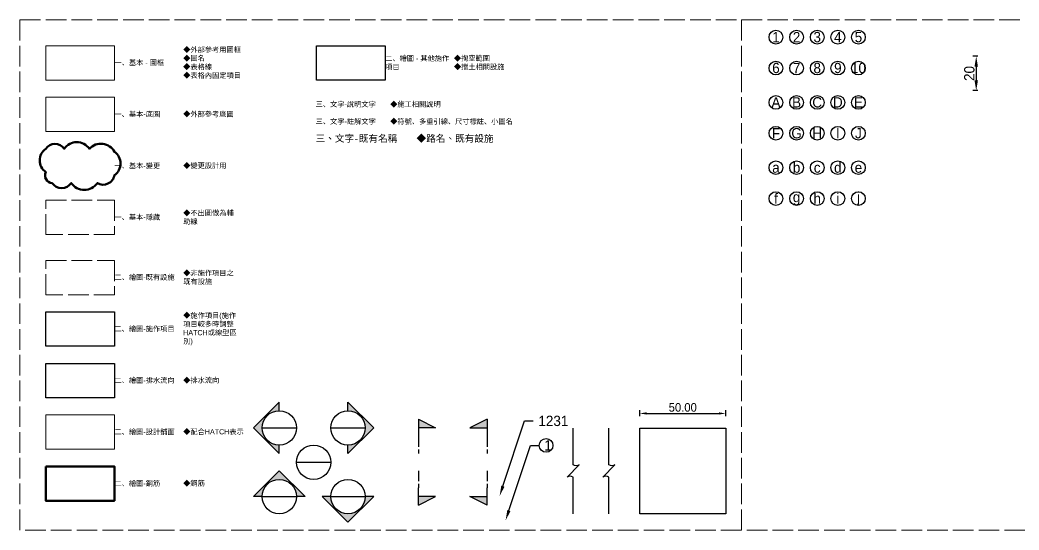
# Model space of a CAD drawing. Extents: x -2931 to 4779, y -2120 to 304.
# Drawn here: x 1044 to 1625, y 7 to 304 of the extents above; entities that cross this region are included whole.
import ezdxf
from ezdxf import colors
from ezdxf.entities.mleader import LeaderData, LeaderLine
from ezdxf.math import Vec2, Vec3

# ---------------------------------------------------------------- set-up
doc = ezdxf.new("R2010")
doc.units = 0
doc.header["$MEASUREMENT"] = 0
doc.linetypes.add('ACAD_ISO02W100', pattern=[15, 12, -3])
for name, color, linetype, lineweight in [('一、1.基本-圖框', 7, 'Continuous', 20), ('一、2.基本-底圖', 8, 'Continuous', 20), ('一、3.基本-變更', 1, 'Continuous', 50), ('二、1.繪圖-既有設施', 8, 'Continuous', 20), ('二、2.繪圖-施作項目', 181, 'Continuous', 30), ('二、3.繪圖-排水流向', 170, 'Continuous', 30), ('二、4.繪圖-設計鋪面', 40, 'Continuous', 20), ('二、5.繪圖-鋼筋', 60, 'Continuous', 50), ('二、6.繪圖-其他施作項目', 35, 'Continuous', 30)]:
    doc.layers.add(name, color=color, linetype=linetype, lineweight=lineweight)
doc.layers.add('一、4.基本-隱藏', color=9, linetype='ACAD_ISO02W100', lineweight=20, plot=False)
for name, color, linetype in [('三、1.文字-說明文字', 2, 'Continuous'), ('三、3.文字-註解文字', 2, 'Continuous'), ('三、4.文字-既有名稱', 8, 'Continuous')]:
    doc.layers.add(name, color=color, linetype=linetype)
doc.styles.add('既有名稱', font='kaiu.ttf', dxfattribs={"height": 4})
doc.styles.add('註解文字', font='MS PGothic.ttf', dxfattribs={"height": 5})
doc.styles.add('註解文字(詳圖)', font='MS PGothic.ttf', dxfattribs={"height": 6})
doc.styles.add('說明文字', font='MS PGothic.ttf', dxfattribs={"height": 3})
doc.dimstyles.new('註解文字', dxfattribs={"dimtxt": 5, "dimasz": 4, "dimexe": 2, "dimexo": 2.5, "dimgap": 1, "dimtad": 2, "dimzin": 0, "dimdsep": 46, "dimtxsty": '註解文字', "dimcen": 0.1, "dimclrd": 256, "dimclre": 256, "dimclrt": 256, "dimadec": 0, "dimazin": 0, "dimtfac": 1, "dimtofl": 0, "dimtmove": 0, "dimatfit": 3, "dimfxl": 1.5, "dimfxlon": 1, "dimtolj": 1, "dimtzin": 0, "dimlwd": -1, "dimlwe": -1, "dimarcsym": 1})
doc.dimstyles.new('註解文字(詳圖)', dxfattribs={"dimtxt": 6, "dimasz": 6, "dimexe": 2, "dimexo": 5, "dimgap": 1, "dimtad": 2, "dimzin": 0, "dimdsep": 46, "dimtxsty": '註解文字(詳圖)', "dimcen": 0.1, "dimclrd": 256, "dimclre": 256, "dimclrt": 256, "dimadec": 0, "dimazin": 0, "dimtfac": 1, "dimtofl": 0, "dimtmove": 0, "dimatfit": 3, "dimfxl": 1, "dimfxlon": 1, "dimtolj": 1, "dimtzin": 0, "dimlwd": -1, "dimlwe": -1, "dimarcsym": 1})

# ---------------------------------------------------------------- blocks, each defined once
blk = doc.blocks.new('*D1')
at = {"layer": 'Defpoints', "color": 0, "transparency": 16777216}
for p in [(1454.62, 74.42), (1404.62, 65.9), (1454.62, 65.9)]:
    blk.add_point(p, dxfattribs=at)
at = {"layer": '三、3.文字-註解文字', "transparency": 16777216}
for p, q in [((1404.62, 72.92), (1404.62, 76.42)), ((1454.62, 72.92), (1454.62, 76.42)), ((1408.62, 74.42), (1450.62, 74.42))]:
    blk.add_line(p, q, dxfattribs=at)
for points in [[(1408.62, 75.09), (1408.62, 73.76), (1404.62, 74.42)], [(1450.62, 75.09), (1450.62, 73.76), (1454.62, 74.42)]]:
    blk.add_solid(points, dxfattribs=at)
at = {"layer": '三、3.文字-註解文字', "transparency": 16777216, "insert": (1429.62, 77.92), "char_height": 5, "attachment_point": 5, "style": '註解文字'}
blk.add_mtext('\\A1;50.00', dxfattribs=at)
blk = doc.blocks.new('*D38')
at = {"layer": 'Defpoints', "color": 0, "transparency": 16777216}
for p in [(1620.43, 282.38), (1600.43, 262.38), (1620.43, 262.38)]:
    blk.add_point(p, dxfattribs=at)
at = {"layer": '三、3.文字-註解文字', "transparency": 16777216}
for p, q in [((1601.43, 282.38), (1598.43, 282.38)), ((1600.43, 276.38), (1600.43, 268.38)), ((1601.43, 262.38), (1598.43, 262.38))]:
    blk.add_line(p, q, dxfattribs=at)
for points in [[(1599.43, 276.38), (1601.43, 276.38), (1600.43, 282.38)], [(1599.43, 268.38), (1601.43, 268.38), (1600.43, 262.38)]]:
    blk.add_solid(points, dxfattribs=at)
at = {"layer": '三、3.文字-註解文字', "transparency": 16777216, "insert": (1596.43, 272.38), "char_height": 6, "attachment_point": 5, "rotation": 90, "style": '註解文字(詳圖)'}
blk.add_mtext('\\A1;20', dxfattribs=at)

msp = doc.modelspace()

# ---------------------------------------------------------------- hatches: boundary and pattern name
at = {"layer": '三、3.文字-註解文字'}
h = msp.add_hatch(color=256, dxfattribs=at)
h.dxf.hatch_style = 1
h.paths.add_polyline_path([(1194.775, 81.02), (1179.775, 66.02), (1194.775, 51.02), (1194.775, 56.02, -0.4142136), (1184.775, 66.02, -0.4142136), (1194.775, 76.02)])
h = msp.add_hatch(color=256, dxfattribs=at)
h.dxf.hatch_style = 1
h.paths.add_polyline_path([(1234.775, 81.02), (1234.775, 76.02, -0.4142136), (1244.775, 66.02, -0.4142136), (1234.775, 56.02), (1234.775, 51.02), (1249.775, 66.02)])
h = msp.add_hatch(color=256, dxfattribs=at)
h.dxf.hatch_style = 1
h.paths.add_polyline_path([(1285.718, 66.02), (1275.718, 71.02), (1275.718, 66.02)])
h = msp.add_hatch(color=256, dxfattribs=at)
h.dxf.hatch_style = 1
h.paths.add_polyline_path([(1315.718, 66.02), (1315.718, 71.02), (1305.718, 66.02)])
h = msp.add_hatch(color=256, dxfattribs=at)
h.dxf.hatch_style = 1
h.paths.add_polyline_path([(1204.775, 26.02), (1209.775, 26.02), (1194.775, 41.02), (1179.775, 26.02), (1184.775, 26.02, -1)])
h = msp.add_hatch(color=256, dxfattribs=at)
h.dxf.hatch_style = 1
h.paths.add_polyline_path([(1224.775, 26.02), (1219.775, 26.02), (1234.775, 11.02), (1249.775, 26.02), (1244.775, 26.02, -1)])
h = msp.add_hatch(color=256, dxfattribs=at)
h.dxf.hatch_style = 1
h.paths.add_polyline_path([(1285.718, 26.02), (1275.718, 26.02), (1275.718, 20.994)])
h = msp.add_hatch(color=256, dxfattribs=at)
h.dxf.hatch_style = 1
h.paths.add_polyline_path([(1305.718, 26.02), (1315.718, 21.02), (1315.718, 26.02)])

# ---------------------------------------------------------------- linework, layer by layer
at = {"layer": '一、1.基本-圖框'}
msp.add_lwpolyline([(1058.868, 288.536), (1098.868, 288.536), (1098.868, 268.536), (1058.868, 268.536)], close=True, dxfattribs=at)
at = {"layer": '一、2.基本-底圖'}
msp.add_lwpolyline([(1058.868, 258.536), (1098.868, 258.536), (1098.868, 238.536), (1058.868, 238.536)], close=True, dxfattribs=at)
at = {"layer": '一、3.基本-變更'}
msp.add_lwpolyline([(1058.868, 228.536, 0.5205671), (1058.868, 215.008, 0.5205671), (1062.587, 208.536, 0.5205671), (1073.683, 208.536, 0.5205671), (1088.912, 208.536, 0.5205671), (1098.868, 213.133, 0.5205671), (1098.868, 226.707, 0.5205671), (1084.279, 228.536, 0.5205671), (1069.596, 228.536, 0.5205671)], format="xyb", close=True, dxfattribs=at)
at = {"layer": '一、4.基本-隱藏'}
for points in [[(1043.868, 303.536), (1463.868, 303.536), (1463.868, 6.536), (1043.868, 6.536)], [(1463.868, 303.536), (1883.868, 303.536), (1883.868, 6.536), (1463.868, 6.536)], [(1058.868, 198.536), (1098.868, 198.536), (1098.868, 178.536), (1058.868, 178.536)]]:
    msp.add_lwpolyline(points, close=True, dxfattribs=at)
at = {"layer": '三、3.文字-註解文字'}
for points in [[(1194.775, 76.02), (1194.775, 81.02), (1179.775, 66.02), (1194.775, 51.02), (1194.775, 56.02)], [(1234.775, 76.02), (1234.775, 81.02), (1249.775, 66.02), (1234.775, 51.02), (1234.775, 56.02)], [(1275.718, 71.02), (1275.718, 61.02)], [(1275.718, 71.02), (1285.718, 66.02), (1275.718, 66.02)], [(1315.718, 71.02), (1305.718, 66.02), (1315.718, 66.02)], [(1315.718, 71.02), (1315.718, 61.02)], [(1184.775, 66.02), (1204.775, 66.02)], [(1224.775, 66.02), (1244.775, 66.02)], [(1184.775, 26.02), (1179.775, 26.02), (1194.775, 41.02), (1209.775, 26.02), (1204.775, 26.02)], [(1204.775, 46.02), (1224.775, 46.02)], [(1275.718, 21.02), (1275.718, 31.02)], [(1315.718, 21.02), (1315.718, 31.02)], [(1184.775, 26.02), (1204.775, 26.02)], [(1224.775, 26.02), (1219.775, 26.02), (1234.775, 11.02), (1249.775, 26.02), (1244.775, 26.02)], [(1224.775, 26.02), (1244.775, 26.02)], [(1275.771, 21.02), (1285.718, 26.02), (1275.718, 26.02)], [(1315.718, 21.02), (1305.718, 26.02), (1315.718, 26.02)]]:
    msp.add_lwpolyline(points, dxfattribs=at)
for points in [[(1365.812, 15.893), (1365.812, 37.358, 0.2828427), (1362.277, 37.358), (1369.348, 44.429, -0.2828427), (1365.812, 44.429), (1365.812, 65.893)], [(1386.633, 15.893), (1386.633, 37.358, 0.2828427), (1383.098, 37.358), (1390.169, 44.429, -0.2828427), (1386.633, 44.429), (1386.633, 65.893)]]:
    msp.add_lwpolyline(points, format="xyb", dxfattribs=at)
at = {"layer": '三、3.文字-註解文字', "linetype": 'ACAD_ISO02W100', "ltscale": 0.5}
for points in [[(1275.718, 61.02), (1275.718, 51.02)], [(1315.718, 61.02), (1315.718, 51.02)], [(1275.718, 41.02), (1275.718, 31.02)], [(1315.718, 41.02), (1315.718, 31.02)]]:
    msp.add_lwpolyline(points, dxfattribs=at)
at = {"layer": '三、3.文字-註解文字'}
for centre, radius in [((1483.868, 293.536), 4), ((1495.868, 293.536), 4), ((1507.868, 293.536), 4), ((1519.868, 293.536), 4), ((1531.868, 293.536), 4), ((1483.868, 275.536), 4), ((1495.868, 275.536), 4), ((1507.868, 275.536), 4), ((1519.868, 275.536), 4), ((1531.868, 275.536), 4), ((1483.868, 255.536), 4), ((1495.868, 255.536), 4), ((1507.868, 255.536), 4), ((1519.868, 255.536), 4), ((1531.868, 255.536), 4), ((1483.868, 237.536), 4), ((1495.868, 237.536), 4), ((1507.868, 237.536), 4), ((1519.868, 237.536), 4), ((1531.868, 237.536), 4), ((1483.868, 217.536), 4), ((1495.868, 217.536), 4), ((1507.868, 217.536), 4), ((1519.868, 217.536), 4), ((1531.868, 217.536), 4), ((1483.868, 199.536), 4), ((1495.868, 199.536), 4), ((1507.868, 199.536), 4), ((1519.868, 199.536), 4), ((1531.868, 199.536), 4), ((1194.775, 66.02), 10), ((1234.775, 66.02), 10), ((1350.056, 55.844), 4), ((1214.775, 46.02), 10), ((1194.775, 26.02), 10), ((1234.775, 26.02), 10)]:
    msp.add_circle(centre, radius, dxfattribs=at)
at = {"layer": '二、1.繪圖-既有設施', "linetype": 'ACAD_ISO02W100'}
msp.add_lwpolyline([(1058.868, 163.536), (1098.868, 163.536), (1098.868, 143.536), (1058.868, 143.536)], close=True, dxfattribs=at)
at = {"layer": '二、2.繪圖-施作項目'}
for points in [[(1058.868, 133.536), (1098.868, 133.536), (1098.868, 113.536), (1058.868, 113.536)], [(1404.619, 65.903), (1454.619, 65.903), (1454.619, 15.903), (1404.619, 15.903)]]:
    msp.add_lwpolyline(points, close=True, dxfattribs=at)
at = {"layer": '二、3.繪圖-排水流向'}
msp.add_lwpolyline([(1058.868, 103.536), (1098.868, 103.536), (1098.868, 83.536), (1058.868, 83.536)], close=True, dxfattribs=at)
at = {"layer": '二、4.繪圖-設計鋪面'}
msp.add_lwpolyline([(1058.868, 73.536), (1098.868, 73.536), (1098.868, 53.536), (1058.868, 53.536)], close=True, dxfattribs=at)
at = {"layer": '二、5.繪圖-鋼筋'}
msp.add_lwpolyline([(1058.868, 43.536), (1098.868, 43.536), (1098.868, 23.536), (1058.868, 23.536)], close=True, dxfattribs=at)
at = {"layer": '二、6.繪圖-其他施作項目'}
msp.add_lwpolyline([(1216.419, 288.536), (1256.419, 288.536), (1256.419, 268.536), (1216.419, 268.536)], close=True, dxfattribs=at)

# ---------------------------------------------------------------- texts
at = {"layer": '一、1.基本-圖框', "char_height": 3, "attachment_point": 4, "style": '說明文字'}
for s, width, gutter_width, insert in [('{\\fMS PGothic|b0|i0|c128|p34;◆外部參考用圖框\\P◆圖名\\P◆表格}線\\P{\\fMS PGothic|b0|i0|c128|p34;◆}表格{\\fPMingLiU|b0|i0|c136|p18;內}固定項目', 35.80343, 15, (1138.868, 278.536)), ('{\\fMS PGothic|b0|i0|c128|p34;一、基本 - 圖框}', 37.92475, 1, (1098.868, 278.536))]:
    msp.add_mtext_dynamic_manual_height_columns(s, width=width, gutter_width=gutter_width, heights=[0], dxfattribs=dict(at, insert=insert))
at = {"layer": '一、2.基本-底圖', "char_height": 3, "attachment_point": 4, "style": '說明文字'}
for s, width, insert in [('{\\fMS PGothic|b0|i0|c128|p34;一、基本-底圖}', 35.05604, (1098.868, 248.536)), ('{\\fMS PGothic|b0|i0|c128|p34;◆外部參考底圖}', 31.67132, (1138.868, 248.536))]:
    msp.add_mtext_dynamic_manual_height_columns(s, width=width, gutter_width=15, heights=[0], dxfattribs=dict(at, insert=insert))
at = {"layer": '一、3.基本-變更', "char_height": 3, "attachment_point": 4, "style": '說明文字'}
for s, width, insert in [('{\\fMS PGothic|b0|i0|c128|p34;一、基本-變更}', 35.53957, (1098.868, 218.536)), ('{\\fMS PGothic|b0|i0|c128|p34;◆變更設計用}', 26.23159, (1138.868, 218.536))]:
    msp.add_mtext_dynamic_manual_height_columns(s, width=width, gutter_width=15, heights=[0], dxfattribs=dict(at, insert=insert))
at = {"layer": '一、4.基本-隱藏', "char_height": 3, "attachment_point": 4, "style": '說明文字'}
for s, width, insert in [('{\\fMS PGothic|b0|i0|c128|p34;◆不出圖做為輔助線}', 32.64664, (1138.868, 188.536)), ('{\\fMS PGothic|b0|i0|c128|p34;一、基本-隱藏}', 42.51711, (1098.868, 188.536))]:
    msp.add_mtext_dynamic_manual_height_columns(s, width=width, gutter_width=15, heights=[0], dxfattribs=dict(at, insert=insert))
at = {"layer": '三、1.文字-說明文字', "insert": (1215.95, 254.243), "char_height": 3, "attachment_point": 4, "style": '說明文字'}
msp.add_mtext_dynamic_manual_height_columns('{\\fMS PGothic|b0|i0|c128|p34;三、文字-\\fPMingLiU|b0|i0|c136|p18;說\\fMS PGothic|b0|i0|c128|p34;明文字\u3000\u3000◆}施工相關{\\fPMingLiU|b0|i0|c136|p18;說}明', width=109.18856, gutter_width=15, heights=[0], dxfattribs=at)
at = {"layer": '三、3.文字-註解文字'}
for s, width, gutter_width, insert, char_height, attachment_point, style in [('2', 8.38231, 30, (1495.868, 293.536), 6, 5, '註解文字(詳圖)'), ('3', 8.38231, 30, (1507.868, 293.536), 6, 5, '註解文字(詳圖)'), ('5', 8.38231, 30, (1531.868, 293.536), 6, 5, '註解文字(詳圖)'), ('1', 8.38231, 30, (1483.868, 293.536), 6, 5, '註解文字(詳圖)'), ('4', 8.38231, 30, (1519.868, 293.536), 6, 5, '註解文字(詳圖)'), ('6', 8.38231, 30, (1483.868, 275.536), 6, 5, '註解文字(詳圖)'), ('7', 8.38231, 30, (1495.868, 275.536), 6, 5, '註解文字(詳圖)'), ('8', 8.38231, 30, (1507.868, 275.536), 6, 5, '註解文字(詳圖)'), ('9', 8.38231, 30, (1519.868, 275.536), 6, 5, '註解文字(詳圖)'), ('10', 8.38231, 30, (1531.868, 275.536), 6, 5, '註解文字(詳圖)'), ('A', 8.38231, 30, (1483.868, 255.536), 6, 5, '註解文字(詳圖)'), ('B', 8.38231, 30, (1495.868, 255.536), 6, 5, '註解文字(詳圖)'), ('C', 8.38231, 30, (1507.868, 255.536), 6, 5, '註解文字(詳圖)'), ('D', 8.38231, 30, (1519.868, 255.536), 6, 5, '註解文字(詳圖)'), ('E', 8.38231, 30, (1531.868, 255.536), 6, 5, '註解文字(詳圖)'), ('{\\fMS PGothic|b0|i0|c128|p34;三、文字-註解文字\u3000\u3000◆符號、多重引線、尺寸標註、小圖名}', 110.73428, 15, (1215.95, 244.243), 3, 4, '說明文字'), ('F', 8.38231, 30, (1483.868, 237.536), 6, 5, '註解文字(詳圖)'), ('G', 8.38231, 30, (1495.868, 237.536), 6, 5, '註解文字(詳圖)'), ('H', 8.38231, 30, (1507.868, 237.536), 6, 5, '註解文字(詳圖)'), ('I', 8.38231, 30, (1519.868, 237.536), 6, 5, '註解文字(詳圖)'), ('J', 8.38231, 30, (1531.868, 237.536), 6, 5, '註解文字(詳圖)'), ('a', 8.38231, 30, (1483.868, 217.536), 6, 5, '註解文字(詳圖)'), ('b', 8.38231, 30, (1495.868, 217.536), 6, 5, '註解文字(詳圖)'), ('c', 8.38231, 30, (1507.868, 217.536), 6, 5, '註解文字(詳圖)'), ('d', 8.38231, 30, (1519.868, 217.536), 6, 5, '註解文字(詳圖)'), ('e', 8.38231, 30, (1531.868, 217.536), 6, 5, '註解文字(詳圖)'), ('j', 8.38231, 30, (1531.868, 199.536), 6, 5, '註解文字(詳圖)'), ('f', 8.38231, 30, (1483.868, 199.536), 6, 5, '註解文字(詳圖)'), ('g', 8.38231, 30, (1495.868, 199.536), 6, 5, '註解文字(詳圖)'), ('h', 8.38231, 30, (1507.868, 199.536), 6, 5, '註解文字(詳圖)'), ('i', 8.38231, 30, (1519.868, 199.536), 6, 5, '註解文字(詳圖)')]:
    msp.add_mtext_dynamic_manual_height_columns(s, width=width, gutter_width=gutter_width, heights=[0], dxfattribs=dict(at, insert=insert, char_height=char_height, attachment_point=attachment_point, style=style))
at = {"layer": '三、4.文字-既有名稱', "insert": (1215.95, 234.243), "char_height": 4, "attachment_point": 4, "style": '既有名稱'}
msp.add_mtext_dynamic_manual_height_columns('三、文字-既有名稱\u3000\u3000◆路名、既有設施', width=104.31543, gutter_width=20, heights=[0], dxfattribs=at)
at = {"layer": '二、1.繪圖-既有設施', "char_height": 3, "attachment_point": 4, "style": '說明文字'}
for s, width, insert in [('{\\fMS PGothic|b0|i0|c128|p34;◆非施作項目之既有設施}', 32.59781, (1138.868, 153.536)), ('{\\fMS PGothic|b0|i0|c128|p34;二、繪圖-既有設施}', 38.83369, (1098.868, 153.536))]:
    msp.add_mtext_dynamic_manual_height_columns(s, width=width, gutter_width=15, heights=[0], dxfattribs=dict(at, insert=insert))
at = {"layer": '二、2.繪圖-施作項目', "char_height": 3, "attachment_point": 4, "style": '說明文字'}
for s, width, insert in [('{\\fMS PGothic|b0|i0|c128|p34;◆施作項目(施作項目較多時調整HATCH或線型區別)}', 32.66801, (1138.868, 123.536)), ('{\\fMS PGothic|b0|i0|c128|p34;二、繪圖-施作項目}', 45.60771, (1098.868, 123.536))]:
    msp.add_mtext_dynamic_manual_height_columns(s, width=width, gutter_width=15, heights=[0], dxfattribs=dict(at, insert=insert))
at = {"layer": '二、3.繪圖-排水流向', "char_height": 3, "attachment_point": 4, "style": '說明文字'}
for s, width, insert in [('二、繪圖-排水流向', 66.83656, (1098.868, 93.536)), ('{\\fMS PGothic|b0|i0|c128|p34;◆排水流向}', 69.24082, (1138.868, 93.536))]:
    msp.add_mtext_dynamic_manual_height_columns(s, width=width, gutter_width=15, heights=[0], dxfattribs=dict(at, insert=insert))
at = {"layer": '二、4.繪圖-設計鋪面', "char_height": 3, "attachment_point": 4, "style": '說明文字'}
for s, width, insert in [('{\\fMS PGothic|b0|i0|c128|p34;二、繪圖-}設計{\\fMS PGothic|b0|i0|c128|p34;鋪面}', 35.9805, (1098.868, 63.536)), ('{\\fMS PGothic|b0|i0|c128|p34;◆配合HATCH表示}', 53.90893, (1138.868, 63.536))]:
    msp.add_mtext_dynamic_manual_height_columns(s, width=width, gutter_width=15, heights=[0], dxfattribs=dict(at, insert=insert))
at = {"layer": '二、5.繪圖-鋼筋', "char_height": 3, "attachment_point": 4, "style": '說明文字'}
for s, width, insert in [('{\\fMS PGothic|b0|i0|c128|p34;二、繪圖-}鋼筋', 45.60771, (1098.868, 33.536)), ('{\\fMS PGothic|b0|i0|c128|p34;◆}鋼筋', 32.66801, (1138.868, 33.536))]:
    msp.add_mtext_dynamic_manual_height_columns(s, width=width, gutter_width=15, heights=[0], dxfattribs=dict(at, insert=insert))
at = {"layer": '二、6.繪圖-其他施作項目', "char_height": 3, "attachment_point": 4, "style": '說明文字'}
for s, width, gutter_width, insert in [('二{\\fMS PGothic|b0|i0|c128|p34;、}繪圖{\\fMS PGothic|b0|i0|c128|p34; - }其他施作項目', 37.92475, 1, (1256.419, 278.536)), ('{\\fMS PGothic|b0|i0|c128|p34;◆}掏空範圍\\P{\\fMS PGothic|b0|i0|c128|p34;◆}擋土相關設施', 35.80343, 15, (1296.419, 278.536))]:
    msp.add_mtext_dynamic_manual_height_columns(s, width=width, gutter_width=gutter_width, heights=[0], dxfattribs=dict(at, insert=insert))

# ---------------------------------------------------------------- dimensions: what is measured, and where the dimension line sits
at = {"layer": '三、3.文字-註解文字'}
dim = msp.add_linear_dim(base=(1600.432, 262.38), p1=(1620.432, 282.38), p2=(1620.432, 262.38), angle=90, text='20', dimstyle='註解文字(詳圖)', dxfattribs=at)
dim.commit()
dim.dimension.update_dxf_attribs({"geometry": '*D38', "text_midpoint": (1596.432, 272.38)})
dim = msp.add_linear_dim(base=(1454.619, 74.422), p1=(1404.619, 65.903), p2=(1454.619, 65.903), dimstyle='註解文字', dxfattribs=at)
dim.commit()
dim.dimension.update_dxf_attribs({"geometry": '*D1', "text_midpoint": (1429.619, 77.922)})

# ---------------------------------------------------------------- leaders
ml = msp.add_multileader_mtext('Standard', dxfattribs=at)
ml.set_content('1231', color=256, style='註解文字(詳圖)')
ml.set_leader_properties(color=144, linetype='ByLayer', lineweight=-1)
ml.build(insert=Vec2(0, 0))
ml.multileader.update_dxf_attribs({"dogleg_length": 5, "arrow_head_size": 6})
ctx = ml.context
ctx.base_point, ctx.char_height, ctx.arrow_head_size, ctx.landing_gap_size, ctx.plane_origin = Vec3(1342.579, 70.087), 6, 6, 3, Vec3(1308.683, 27.826)
notes = []
notes.append((ctx, [(0, (1, 1, 0), (1337.579, 70.087), (1, 0), 5, [(0, [(1323.052, 26.424)], 0, [])])]))
ctx.mtext.insert, ctx.mtext.flow_direction = Vec3(1345.579, 73.087), 5
ml = msp.add_multileader_mtext('Standard', dxfattribs=at)
ml.set_content('{\\fMS PGothic|b0|i0|c128|p34;1}', color=256, style='註解文字(詳圖)')
ml.set_leader_properties(color=144, linetype='ByLayer', lineweight=-1)
ml.build(insert=Vec2(0, 0))
ml.multileader.update_dxf_attribs({"dogleg_length": 5, "arrow_head_size": 6})
ctx = ml.context
ctx.base_point, ctx.char_height, ctx.arrow_head_size, ctx.landing_gap_size, ctx.plane_origin = Vec3(1346.056, 55.844), 6, 6, 3, Vec3(1312.159, 13.582)
notes.append((ctx, [(0, (1, 1, 0), (1341.056, 55.844), (1, 0), 5, [(0, [(1326.528, 12.18)], 0, [])])]))
ctx.mtext.insert, ctx.mtext.flow_direction = Vec3(1349.056, 58.844), 5
for ctx, leaders in notes:
    for number, flags, end, landing, length, lines in leaders:
        leader = LeaderData()
        leader.index, (leader.has_last_leader_line, leader.has_dogleg_vector, leader.attachment_direction) = number, flags
        leader.last_leader_point, leader.dogleg_vector, leader.dogleg_length = Vec3(end), Vec3(landing), length
        for number, points, colour, breaks in lines:
            line = LeaderLine()
            line.index, line.vertices, line.color, line.breaks = number, Vec3.list(points), colors.encode_raw_color(colour), breaks
            leader.lines.append(line)
        ctx.leaders.append(leader)

doc.saveas('drawing.dxf')
